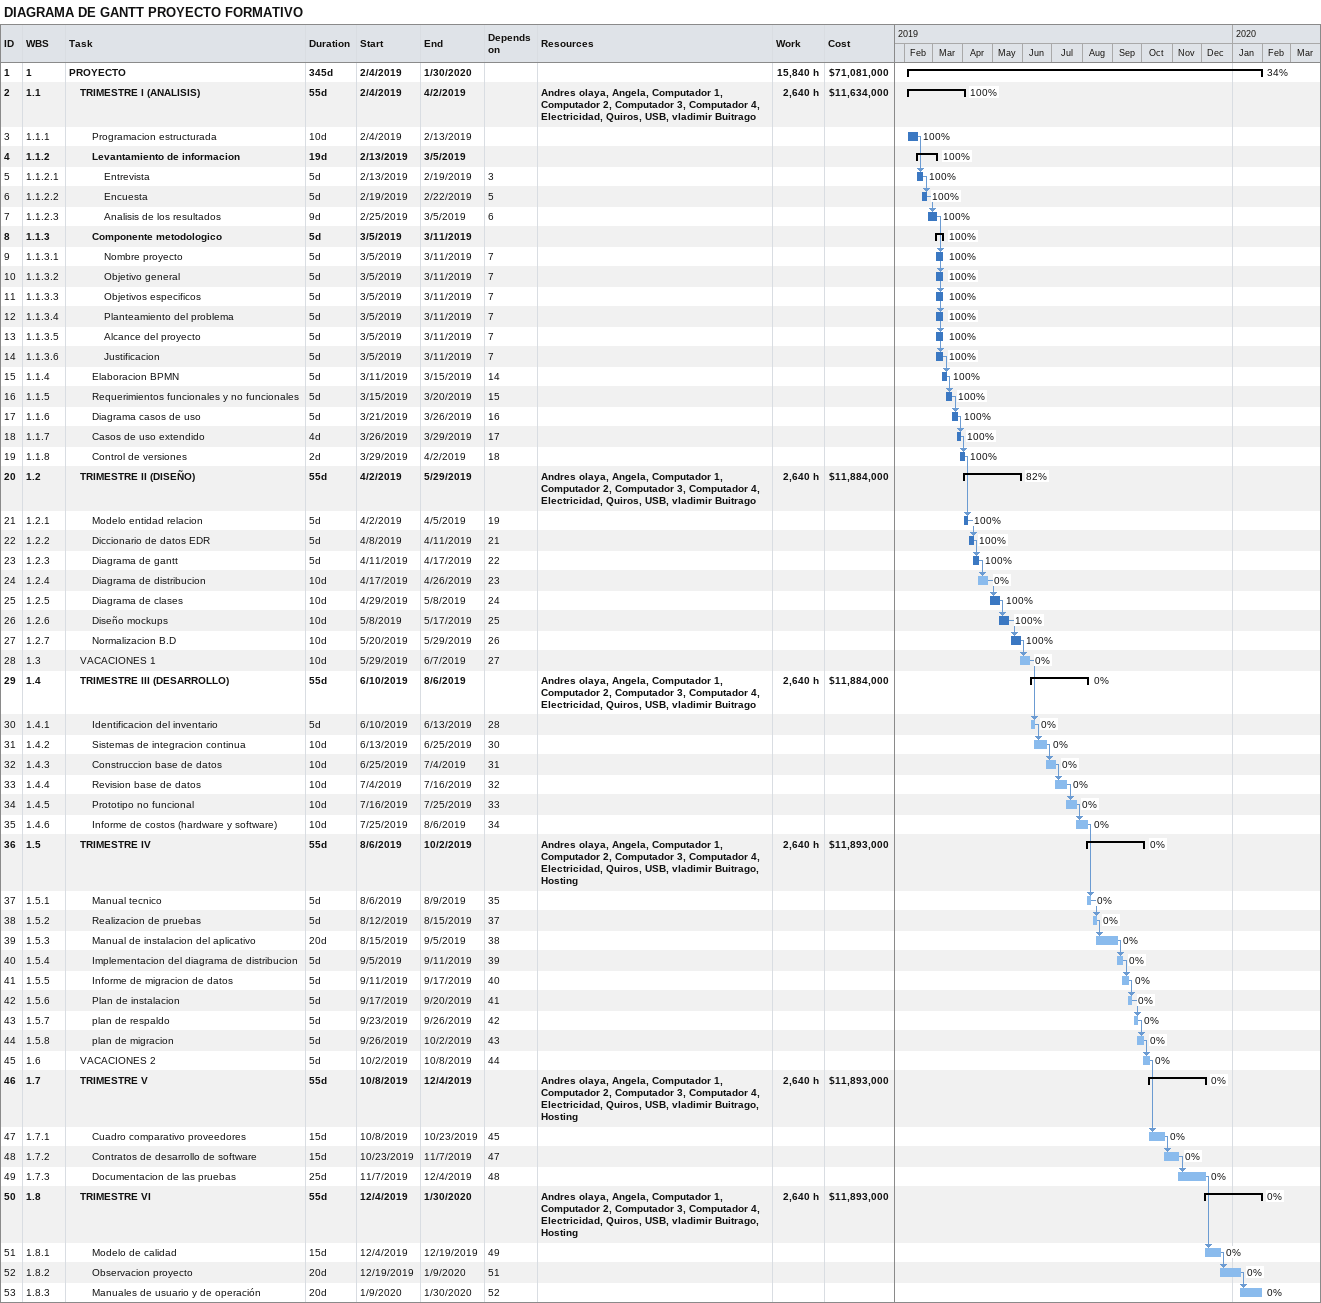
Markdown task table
DIAGRAMA DE GANTT PROYECTO FORMATIVO

| ID | WBS | Task | Duration | Start | Finish | Predecessors | Resources | % complete | Work (h) | Cost ($) |
|---|---|---|---|---|---|---|---|---|---|---|
| 1 | 1 | **PROYECTO** | 345d | 2019-02-04 | 2020-01-30 |  |  | 34 | 15840 | 71081000 |
| 2 | 1.1 | **TRIMESTRE I (ANALISIS)** | 55d | 2019-02-04 | 2019-04-02 |  | Andres olaya, Angela, Computador 1, Computador 2, Computador 3, Computador 4, Electricidad, Quiros, USB, vladimir Buitrago | 100 | 2640 | 11634000 |
| 3 | 1.1.1 | Programacion estructurada | 10d | 2019-02-04 | 2019-02-13 |  |  | 100 |  |  |
| 4 | 1.1.2 | **Levantamiento de informacion** | 19d | 2019-02-13 | 2019-03-05 |  |  | 100 |  |  |
| 5 | 1.1.2.1 | Entrevista | 5d | 2019-02-13 | 2019-02-19 | 3 |  | 100 |  |  |
| 6 | 1.1.2.2 | Encuesta | 5d | 2019-02-19 | 2019-02-22 | 5 |  | 100 |  |  |
| 7 | 1.1.2.3 | Analisis de los resultados | 9d | 2019-02-25 | 2019-03-05 | 6 |  | 100 |  |  |
| 8 | 1.1.3 | **Componente metodologico** | 5d | 2019-03-05 | 2019-03-11 |  |  | 100 |  |  |
| 9 | 1.1.3.1 | Nombre proyecto | 5d | 2019-03-05 | 2019-03-11 | 7 |  | 100 |  |  |
| 10 | 1.1.3.2 | Objetivo general | 5d | 2019-03-05 | 2019-03-11 | 7 |  | 100 |  |  |
| 11 | 1.1.3.3 | Objetivos especificos | 5d | 2019-03-05 | 2019-03-11 | 7 |  | 100 |  |  |
| 12 | 1.1.3.4 | Planteamiento del problema | 5d | 2019-03-05 | 2019-03-11 | 7 |  | 100 |  |  |
| 13 | 1.1.3.5 | Alcance del proyecto | 5d | 2019-03-05 | 2019-03-11 | 7 |  | 100 |  |  |
| 14 | 1.1.3.6 | Justificacion | 5d | 2019-03-05 | 2019-03-11 | 7 |  | 100 |  |  |
| 15 | 1.1.4 | Elaboracion BPMN | 5d | 2019-03-11 | 2019-03-15 | 14 |  | 100 |  |  |
| 16 | 1.1.5 | Requerimientos funcionales y no funcionales | 5d | 2019-03-15 | 2019-03-20 | 15 |  | 100 |  |  |
| 17 | 1.1.6 | Diagrama casos de uso | 5d | 2019-03-21 | 2019-03-26 | 16 |  | 100 |  |  |
| 18 | 1.1.7 | Casos de uso extendido | 4d | 2019-03-26 | 2019-03-29 | 17 |  | 100 |  |  |
| 19 | 1.1.8 | Control de versiones | 2d | 2019-03-29 | 2019-04-02 | 18 |  | 100 |  |  |
| 20 | 1.2 | **TRIMESTRE II (DISEÑO)** | 55d | 2019-04-02 | 2019-05-29 |  | Andres olaya, Angela, Computador 1, Computador 2, Computador 3, Computador 4, Electricidad, Quiros, USB, vladimir Buitrago | 82 | 2640 | 11884000 |
| 21 | 1.2.1 | Modelo entidad relacion | 5d | 2019-04-02 | 2019-04-05 | 19 |  | 100 |  |  |
| 22 | 1.2.2 | Diccionario de datos EDR | 5d | 2019-04-08 | 2019-04-11 | 21 |  | 100 |  |  |
| 23 | 1.2.3 | Diagrama de gantt | 5d | 2019-04-11 | 2019-04-17 | 22 |  | 100 |  |  |
| 24 | 1.2.4 | Diagrama de distribucion | 10d | 2019-04-17 | 2019-04-26 | 23 |  | 0 |  |  |
| 25 | 1.2.5 | Diagrama de clases | 10d | 2019-04-29 | 2019-05-08 | 24 |  | 100 |  |  |
| 26 | 1.2.6 | Diseño mockups | 10d | 2019-05-08 | 2019-05-17 | 25 |  | 100 |  |  |
| 27 | 1.2.7 | Normalizacion B.D | 10d | 2019-05-20 | 2019-05-29 | 26 |  | 100 |  |  |
| 28 | 1.3 | VACACIONES 1 | 10d | 2019-05-29 | 2019-06-07 | 27 |  | 0 |  |  |
| 29 | 1.4 | **TRIMESTRE III (DESARROLLO)** | 55d | 2019-06-10 | 2019-08-06 |  | Andres olaya, Angela, Computador 1, Computador 2, Computador 3, Computador 4, Electricidad, Quiros, USB, vladimir Buitrago | 0 | 2640 | 11884000 |
| 30 | 1.4.1 | Identificacion del inventario | 5d | 2019-06-10 | 2019-06-13 | 28 |  | 0 |  |  |
| 31 | 1.4.2 | Sistemas de integracion continua | 10d | 2019-06-13 | 2019-06-25 | 30 |  | 0 |  |  |
| 32 | 1.4.3 | Construccion base de datos | 10d | 2019-06-25 | 2019-07-04 | 31 |  | 0 |  |  |
| 33 | 1.4.4 | Revision base de datos | 10d | 2019-07-04 | 2019-07-16 | 32 |  | 0 |  |  |
| 34 | 1.4.5 | Prototipo no funcional | 10d | 2019-07-16 | 2019-07-25 | 33 |  | 0 |  |  |
| 35 | 1.4.6 | Informe de costos (hardware y software) | 10d | 2019-07-25 | 2019-08-06 | 34 |  | 0 |  |  |
| 36 | 1.5 | **TRIMESTRE IV** | 55d | 2019-08-06 | 2019-10-02 |  | Andres olaya, Angela, Computador 1, Computador 2, Computador 3, Computador 4, Electricidad, Quiros, USB, vladimir Buitrago, Hosting | 0 | 2640 | 11893000 |
| 37 | 1.5.1 | Manual tecnico | 5d | 2019-08-06 | 2019-08-09 | 35 |  | 0 |  |  |
| 38 | 1.5.2 | Realizacion de pruebas | 5d | 2019-08-12 | 2019-08-15 | 37 |  | 0 |  |  |
| 39 | 1.5.3 | Manual de instalacion del aplicativo | 20d | 2019-08-15 | 2019-09-05 | 38 |  | 0 |  |  |
| 40 | 1.5.4 | Implementacion del diagrama de distribucion | 5d | 2019-09-05 | 2019-09-11 | 39 |  | 0 |  |  |
| 41 | 1.5.5 | Informe de migracion de datos | 5d | 2019-09-11 | 2019-09-17 | 40 |  | 0 |  |  |
| 42 | 1.5.6 | Plan de instalacion | 5d | 2019-09-17 | 2019-09-20 | 41 |  | 0 |  |  |
| 43 | 1.5.7 | plan de respaldo | 5d | 2019-09-23 | 2019-09-26 | 42 |  | 0 |  |  |
| 44 | 1.5.8 | plan de migracion | 5d | 2019-09-26 | 2019-10-02 | 43 |  | 0 |  |  |
| 45 | 1.6 | VACACIONES 2 | 5d | 2019-10-02 | 2019-10-08 | 44 |  | 0 |  |  |
| 46 | 1.7 | **TRIMESTRE V** | 55d | 2019-10-08 | 2019-12-04 |  | Andres olaya, Angela, Computador 1, Computador 2, Computador 3, Computador 4, Electricidad, Quiros, USB, vladimir Buitrago, Hosting | 0 | 2640 | 11893000 |
| 47 | 1.7.1 | Cuadro comparativo proveedores | 15d | 2019-10-08 | 2019-10-23 | 45 |  | 0 |  |  |
| 48 | 1.7.2 | Contratos de desarrollo de software | 15d | 2019-10-23 | 2019-11-07 | 47 |  | 0 |  |  |
| 49 | 1.7.3 | Documentacion de las pruebas | 25d | 2019-11-07 | 2019-12-04 | 48 |  | 0 |  |  |
| 50 | 1.8 | **TRIMESTRE VI** | 55d | 2019-12-04 | 2020-01-30 |  | Andres olaya, Angela, Computador 1, Computador 2, Computador 3, Computador 4, Electricidad, Quiros, USB, vladimir Buitrago, Hosting | 0 | 2640 | 11893000 |
| 51 | 1.8.1 | Modelo de calidad | 15d | 2019-12-04 | 2019-12-19 | 49 |  | 0 |  |  |
| 52 | 1.8.2 | Observacion proyecto | 20d | 2019-12-19 | 2020-01-09 | 51 |  | 0 |  |  |
| 53 | 1.8.3 | Manuales de usuario y de operación | 20d | 2020-01-09 | 2020-01-30 | 52 |  | 0 |  |  |
